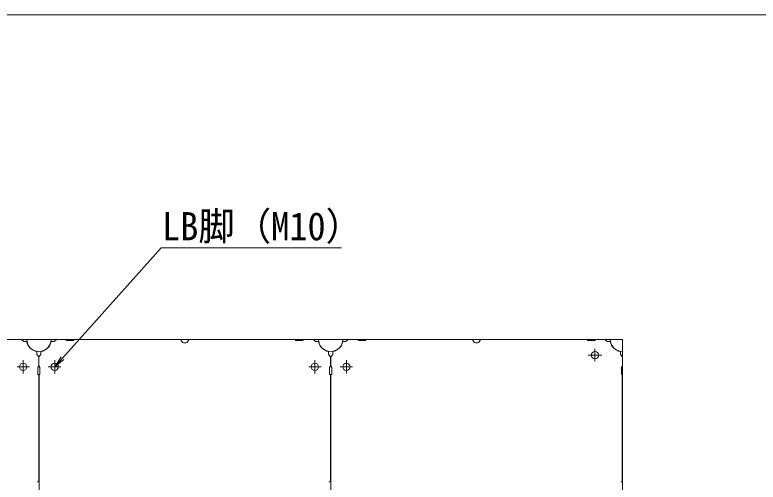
# Model space of a CAD drawing. Units: millimetres, scale not verified. Extents: x -600 to 600, y -416 to 415.
# Drawn here: x -259.1 to -68, y 295.4 to 415.5 of the extents above; entities that cross this region are included whole.
import ezdxf
from ezdxf.enums import TextEntityAlignment as Align

# ---------------------------------------------------------------- set-up
doc = ezdxf.new("R2010")
doc.units = ezdxf.units.MM
doc.header["$LTSCALE"] = 5
for name, color, linetype, lineweight in [('0-0_zumenwaku', 6, 'Continuous', 9), ('0-8_center', 5, 'Continuous', 9), ('0-A_0', 3, 'Continuous', 9), ('1-5_6文字', 2, 'Continuous', 9)]:
    doc.layers.add(name, color=color, linetype=linetype, lineweight=lineweight)
doc.styles.add('ＭＳ ゴシック', font='')
doc.styles.get('ＭＳ ゴシック').set_extended_font_data('MS Gothic')

# ---------------------------------------------------------------- blocks, each defined once
blk = doc.blocks.new('MLeader34')
at = {"layer": '1-5_6文字', "color": 1}
blk.add_line((-220.357, 355.581), (-175.127, 355.581), dxfattribs=at)
at = {"layer": '1-5_6文字'}
blk.add_line((-248.84, 324.991), (-246.838, 327.226), dxfattribs=at)
at = {"layer": '1-5_6文字', "color": 1}
blk.add_lwpolyline([(-246.838, 327.226), (-221.437, 355.581), (-220.357, 355.581)], dxfattribs=at)
at = {"layer": '1-5_6文字'}
blk.add_lwpolyline([(-246.465, 326.892), (-248.84, 324.991), (-247.21, 327.56)], dxfattribs=at)
at = {"layer": '1-5_6文字', "style": 'ＭＳ ゴシック', "width": 0.95}
blk.add_text('LB脚（M10）', height=7.221, dxfattribs=at).set_placement((-221.23, 355.393), align=Align.BOTTOM_LEFT)

msp = doc.modelspace()

# ---------------------------------------------------------------- linework, layer by layer
at = {"layer": '0-0_zumenwaku'}
msp.add_lwpolyline([(-599.965, -415.517), (600.035, -415.517), (600.035, 415.483), (-599.965, 415.483)], close=True, dxfattribs=at)
at = {"layer": '0-8_center'}
for p, q in [((-109.94, 329.665), (-109.94, 326.457)), ((-256.94, 326.75), (-256.94, 323.283)), ((-248.84, 326.75), (-248.84, 323.283)), ((-181.94, 326.75), (-181.94, 323.283)), ((-173.84, 326.75), (-173.84, 323.283)), ((-108.216, 328.026), (-111.683, 328.026)), ((-255.301, 325.026), (-258.509, 325.026)), ((-250.478, 325.026), (-247.271, 325.026)), ((-180.301, 325.026), (-183.509, 325.026)), ((-175.478, 325.026), (-172.271, 325.026))]:
    msp.add_line(p, q, dxfattribs=at)
at = {"layer": '0-A_0'}
for p, q in [((-102.89, 332.076), (-522.89, 332.076)), ((-257.39, 332.061), (-259.64, 332.061)), ((-249.814, 331.551), (-248.99, 331.551)), ((-248.99, 331.551), (-248.39, 332.061)), ((-248.39, 332.061), (-246.14, 332.061)), ((-246.14, 332.061), (-245.69, 331.806)), ((-245.69, 331.806), (-243.89, 331.806)), ((-243.89, 332.046), (-216.712, 332.046)), ((-243.89, 332.046), (-243.89, 331.806)), ((-186.89, 332.046), (-214.067, 332.046)), ((-186.89, 332.046), (-186.89, 331.806)), ((-185.09, 331.806), (-186.89, 331.806)), ((-184.64, 332.061), (-185.09, 331.806)), ((-182.39, 332.061), (-184.64, 332.061)), ((-181.79, 331.551), (-182.39, 332.061)), ((-180.965, 331.551), (-181.79, 331.551)), ((-171.14, 332.061), (-170.69, 331.806)), ((-170.69, 331.806), (-168.89, 331.806)), ((-168.89, 332.046), (-141.712, 332.046)), ((-168.89, 332.046), (-168.89, 331.806)), ((-111.89, 332.046), (-139.067, 332.046)), ((-111.89, 332.046), (-111.89, 331.806)), ((-110.09, 331.806), (-111.89, 331.806)), ((-109.64, 332.061), (-110.09, 331.806)), ((-107.39, 332.061), (-109.64, 332.061)), ((-106.79, 331.551), (-107.39, 332.061)), ((-105.965, 331.551), (-106.79, 331.551)), ((-102.89, 332.076), (-102.89, 84.576)), ((-253.415, 329.001), (-253.415, 328.176)), ((-252.365, 329.001), (-252.365, 328.176)), ((-178.415, 329.001), (-178.415, 328.176)), ((-177.365, 329.001), (-177.365, 328.176)), ((-103.415, 329.001), (-103.415, 328.176)), ((-253.415, 328.176), (-252.905, 327.576)), ((-252.365, 328.176), (-252.875, 327.576)), ((-252.875, 327.576), (-252.875, 325.326)), ((-178.415, 328.176), (-177.905, 327.576)), ((-177.905, 327.576), (-177.905, 325.326)), ((-177.365, 328.176), (-177.875, 327.576)), ((-103.415, 328.176), (-102.905, 327.576)), ((-253.16, 324.876), (-253.16, 323.076)), ((-252.875, 325.326), (-252.62, 324.876)), ((-252.62, 324.876), (-252.62, 323.076)), ((-177.905, 325.326), (-178.16, 324.876)), ((-178.16, 324.876), (-178.16, 323.076)), ((-177.62, 324.876), (-177.62, 323.076)), ((-103.16, 324.876), (-103.16, 323.076)), ((-252.92, 323.076), (-253.16, 323.076)), ((-252.92, 323.076), (-252.92, 295.899)), ((-252.86, 323.076), (-252.86, 266.076)), ((-252.86, 323.076), (-252.62, 323.076)), ((-177.92, 323.076), (-178.16, 323.076)), ((-177.92, 323.076), (-177.92, 295.899)), ((-177.86, 323.076), (-177.86, 266.076)), ((-177.86, 323.076), (-177.62, 323.076)), ((-102.92, 323.076), (-103.16, 323.076)), ((-102.92, 323.076), (-102.92, 295.899))]:
    msp.add_line(p, q, dxfattribs=at)
for points in [[(-255.965, 331.551), (-256.79, 331.551), (-257.39, 332.061)], [(-174.814, 331.551), (-173.99, 331.551), (-173.39, 332.061), (-171.14, 332.061)], [(-252.905, 327.576), (-252.905, 325.326), (-253.16, 324.876)], [(-177.875, 327.576), (-177.875, 325.326), (-177.62, 324.876)], [(-102.905, 327.576), (-102.905, 325.326), (-103.16, 324.876)]]:
    msp.add_lwpolyline(points, dxfattribs=at)
for centre in [(-109.94, 328.026), (-256.94, 325.026), (-248.84, 325.026), (-181.94, 325.026), (-173.84, 325.026)]:
    msp.add_circle(centre, 0.938, dxfattribs=at)
for centre, radius, start, end in [((-252.89, 332.076), 3.12, 180, 0), ((-216.712, 331.506), 0.54, 23.31796, 90), ((-215.39, 332.076), 0.9, 203.31796, 336.68204), ((-214.067, 331.506), 0.54, 90, 156.68204), ((-177.89, 332.076), 3.12, 180, 0), ((-141.712, 331.506), 0.54, 23.31796, 90), ((-140.39, 332.076), 0.9, 203.31796, 336.68204), ((-139.067, 331.506), 0.54, 90, 156.68204), ((-102.89, 332.076), 3.12, 180, 270), ((-253.46, 295.899), 0.54, 293.31796, 0), ((-178.46, 295.899), 0.54, 293.31796, 0), ((-103.46, 295.899), 0.54, 293.31796, 0)]:
    msp.add_arc(centre, radius, start, end, dxfattribs=at)
at = {"layer": '0-A_0', "color": 2}
for centre, start, end in [((-252.89, 332.076), 189.59407, 260.40593), ((-252.89, 332.076), 279.59407, 350.40593), ((-177.89, 332.076), 189.59407, 260.40593), ((-177.89, 332.076), 279.59407, 350.40593), ((-102.89, 332.076), 189.59407, 260.40593)]:
    msp.add_arc(centre, 3.15, start, end, dxfattribs=at)

# ---------------------------------------------------------------- block references
at = {"layer": '1-5_6文字'}
msp.add_blockref('MLeader34', (0, 0), dxfattribs=at)

doc.saveas('drawing.dxf')
